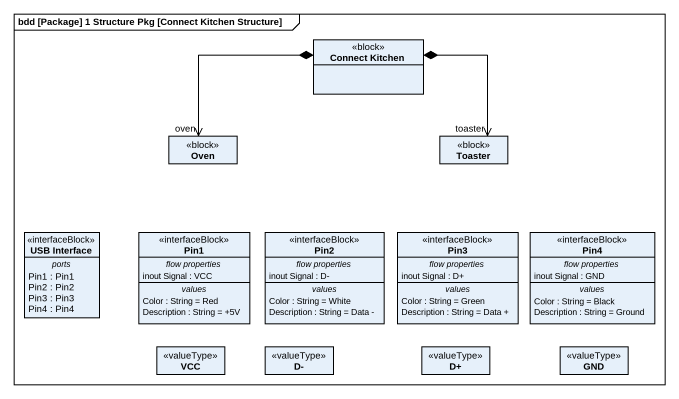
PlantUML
@startuml
mainframe bdd [Package] 1 Structure Pkg [Connect Kitchen Structure]
hide circle
hide empty members
class "Connect Kitchen" as Connect_Kitchen <<block>>
class Oven <<block>>
class Toaster <<block>>
class "USB Interface" as USB_Interface <<interfaceBlock>> {
  -- ports --
  Pin1 : Pin1
  Pin2 : Pin2
  Pin3 : Pin3
  Pin4 : Pin4
}
class Pin1 <<interfaceBlock>> {
  -- flow properties --
  inout Signal : VCC
  -- values --
  Color : String = Red
  Description : String = +5V
}
class Pin2 <<interfaceBlock>> {
  -- flow properties --
  inout Signal : D-
  -- values --
  Color : String = White
  Description : String = Data -
}
class Pin3 <<interfaceBlock>> {
  -- flow properties --
  inout Signal : D+
  -- values --
  Color : String = Green
  Description : String = Data +
}
class Pin4 <<interfaceBlock>> {
  -- flow properties --
  inout Signal : GND
  -- values --
  Color : String = Black
  Description : String = Ground
}
class VCC <<valueType>>
class "D-" as D <<valueType>>
class "D+" as D_2 <<valueType>>
class GND <<valueType>>
Connect_Kitchen *-left-> "oven" Oven
Connect_Kitchen *--> "toaster" Toaster
@enduml
